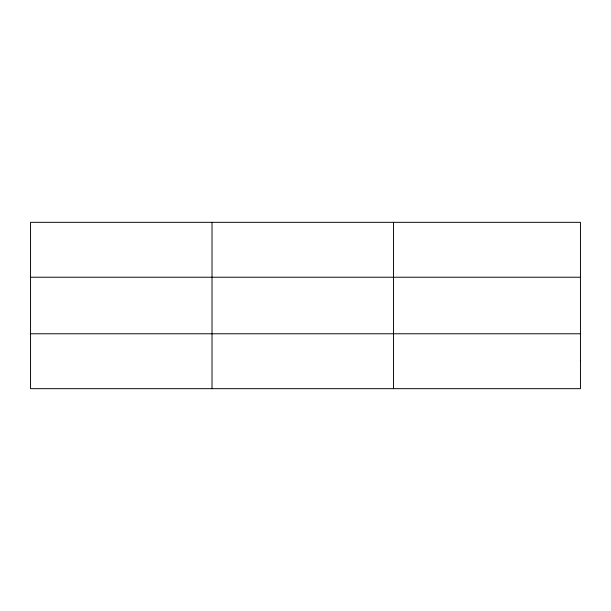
<?xml version="1.0" encoding="UTF-8"?>
<svg xmlns="http://www.w3.org/2000/svg" width="611" height="611" viewBox="0 0 611 611"><rect width="100%" height="100%" fill="white"/><g stroke="black" fill="none" stroke-linecap="round" stroke-linejoin="round"><path stroke-width="0.92" d="M212.017 222.328L212.017 388.672M393.484 222.328L393.484 388.672M30.55 277.226L580.45 277.226M30.55 333.774L580.45 333.774M580.45 361.223L580.45 388.672L30.55 388.672L30.55 222.328L580.45 222.328L580.45 361.223"/></g></svg>
